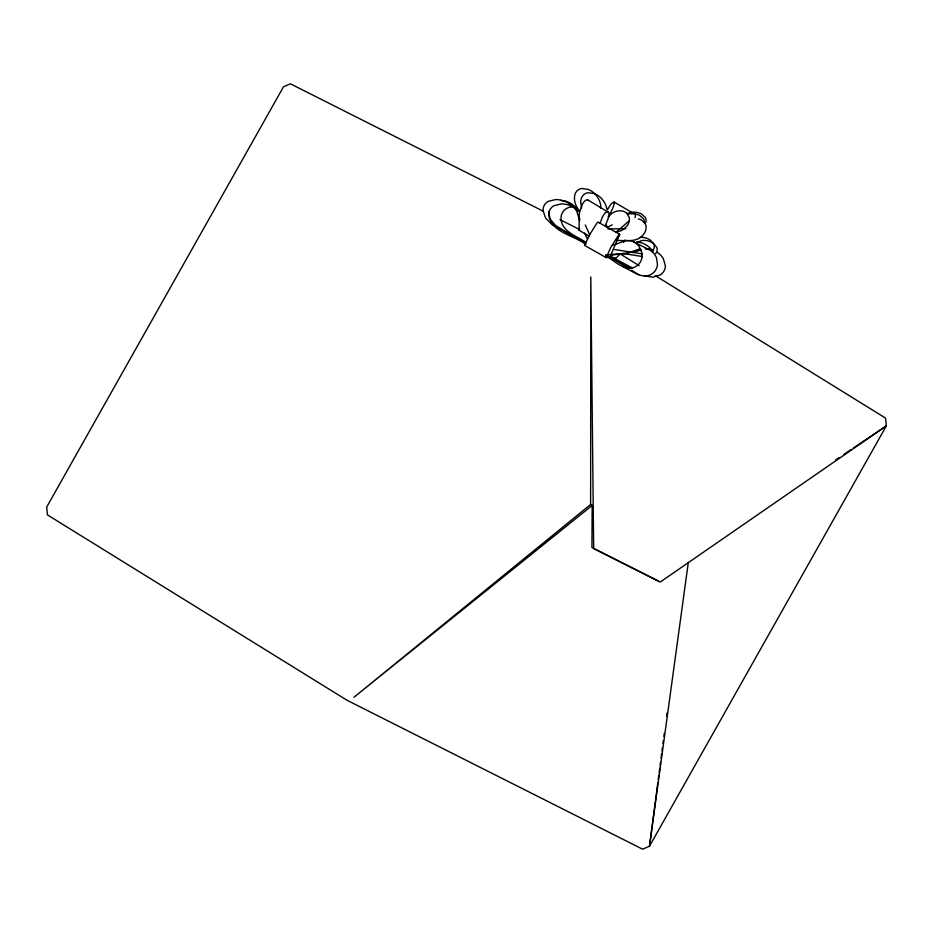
<?xml version="1.0" encoding="UTF-8"?>
<svg xmlns="http://www.w3.org/2000/svg" width="933" height="933" viewBox="0 0 933 933"><rect width="100%" height="100%" fill="white"/><g stroke="black" fill="none" stroke-linecap="round" stroke-linejoin="round"><path stroke-width="1.4" d="M590.624 504.461L592.175 505.429L353.957 697.278L590.624 504.461L590.799 276.949L593.668 548.581L660.167 582.087L886.35 425.856L885.545 418.089L655.258 275.608M592.175 505.429L591.93 547.508L658.43 581.014M589.329 236.212L579.055 230.241L579.276 213.237L582.169 204.619A5.901 1.726 -59.8 0 1 585.737 200.175L587.627 199.825L608.701 212.432A17.494 5.108 -59.8 0 1 608.631 217.342L605.482 225.319M620.223 253.788L616.118 258.044L609.832 257.111L606.182 257.636L610.649 247.712L618.486 235.233A28.48 1.633 -60.5 0 1 619.57 235.081L615.29 244.469L612.106 245.297M600.467 208.059L600.805 205.202L599.569 200.992A24.211 23.068 -56 0 0 591.895 191.335L588.478 189.446L581.737 188.478A8.164 7.779 -56 0 0 575.043 194.087C573.247 199.942 575.544 206.321 579.44 210.788M657.835 782.6L649.508 846.184L642.627 849.205L347.076 700.286L47.455 514.911L46.65 507.144L283.492 86.816L290.373 83.795L543.146 211.161M658.22 779.708L658.78 775.381M659.165 772.489L659.724 768.151M660.109 765.258L660.482 762.366M661.054 758.039L661.625 753.701M661.998 750.808L662.383 747.916M662.943 743.578L663.328 740.697M663.899 736.359L664.273 733.466M666.547 716.124L666.92 713.232M688.309 562.436L649.508 846.184L886.35 425.856L853.73 447.817M600.094 223.139L602.66 216.526A5.901 1.726 -59.8 0 1 606.228 212.083L608.106 211.733M579.055 230.241L579.591 228.398M623.676 242.417L624.737 240.014M615.185 244.703L609.925 257.135L606.24 255.047M609.272 215.593L612.969 207.709A24.211 3.429 -60 0 0 614.182 202.286L611.896 203.161A8.164 1.155 -60 0 0 607.453 209.832M606.193 255.036L609.832 257.111L612.223 254.546M628.714 221.284L616.212 232.072M608.071 216.992L611.978 213.167L615.313 211.604A24.211 16.001 -64.1 0 1 624.329 211.628L626.638 213.039L629.239 217.494A8.164 5.4 -64.1 0 1 627.174 225.786L622.358 230.218L616.188 232.352M637.052 242.44L641.939 240.516A17.494 17.237 -43.2 0 1 651.047 241.962L653.567 243.443L656.739 247.373A5.901 5.82 -43.2 0 1 655.666 253.578M835.606 460.016L839.234 457.578M844.062 454.324L851.316 449.438M612.246 224.841L608.036 227.022M640.435 248.668L627.524 253.111L611.803 255.024M627.198 213.669L629.204 212.852A17.494 17.424 49 0 1 638.499 212.759L641.263 213.797L645.135 217.156A5.901 5.878 49 0 1 645.239 223.477M641.449 249.927L631.921 252.621M615.29 244.469L625.891 240.469L629.868 240.644A28.491 20.398 -63.2 0 1 639.117 246.382L641.986 253.158L642.079 256.797A9.61 6.881 -63.2 0 1 637.017 265.777C625.868 273.532 614.835 260.552 605.575 255.899M628.632 253.275L607.908 254.686M607.768 228.923L625.915 228.725M615.792 240.446C625.18 240.178 637.636 243.163 643.91 233.903A8.164 5.4 -64.1 0 0 645.974 225.623L645.041 223.162L641.064 219.745A24.211 16.001 -64.1 0 0 638.277 219.01M636.423 242.009L638.79 242.172A28.48 24.561 -56.3 0 1 650.359 248.306L652.913 251.642M645.671 248.878L649.216 249.111A28.48 24.561 -56.3 0 1 653.473 250.347M560.733 200.583L564.78 200.98A28.48 23.617 -64.3 0 1 575.556 207.476L578.133 211.29M575.906 206.846L569.387 207.184L566.051 208.724A9.61 7.965 -64.3 0 0 560.99 217.704C560.85 231.536 576.851 236.037 586.099 242.405M642.452 253.928L614.66 249.531M622.451 253.391L642.499 256.563M644.318 275.69L652.855 277.194L660.331 274.908A9.61 8.28 -56.3 0 0 665.392 265.94L663.34 258.593L660.786 255.245A28.48 24.561 -56.3 0 0 657.427 252.435M623.407 266.966C632.119 270.652 642.732 280.483 652.447 273.579A9.61 6.881 -63.2 0 0 657.497 264.599L656.412 257.415L654.534 254.196A28.491 20.398 -63.2 0 0 645.286 248.446M559.998 219.652L579.44 229.448M633.355 241.74L648.785 249.543M610.439 256.307L632.656 268.086M605.622 255.164L630.568 268.389M585.632 243L552.231 224.748L545.572 218.065L543.041 210.38A9.61 9.202 -52.3 0 1 548.091 201.411L556.056 199.464L560.686 199.989A28.48 27.267 -52.3 0 1 573.445 206.963L576.652 210.928L579.65 220.596M585.889 244.423C574.04 235.186 551.123 232.655 548.697 214.753A9.61 9.202 -52.3 0 1 553.747 205.785L561.713 203.837L566.343 204.362A28.48 27.267 -52.3 0 1 579.101 211.336M619.652 234.335L598.146 222.147A28.48 1.633 -60.5 0 0 596.968 223.034L589.143 235.524L584.676 245.449L606.182 257.636M613.786 201.82L635.408 214.567A24.211 3.429 -60 0 1 634.988 217.611M585.434 243.513L555.671 225.576L550.248 219.197L548.522 211.698M620.585 254.161L639.163 265.648M610.555 257.216L627.827 267.934M631.489 270.208L638.837 274.769M587.627 199.825L588.21 200.525M587.568 239.221L584.583 233.157M589.609 234.603L585.294 224.97M607.056 209.424L605.82 205.213A24.211 23.068 -56 0 0 598.146 195.557L594.729 193.656L587.988 192.699A8.164 7.779 -56 0 0 581.294 198.309L580.629 201.621L581.609 207.837M579.323 217.576L579.848 219.675M606.543 225.226L606.695 227.267M640.061 237.344A17.494 17.237 -43.2 0 1 648.155 238.871L650.663 240.352L653.835 244.283A5.901 5.82 -43.2 0 1 652.762 250.487M644.283 222.894A5.901 5.878 49 0 0 643.397 218.672L639.525 215.313L636.761 214.263A17.494 17.424 49 0 0 628.469 214.112"/></g></svg>
